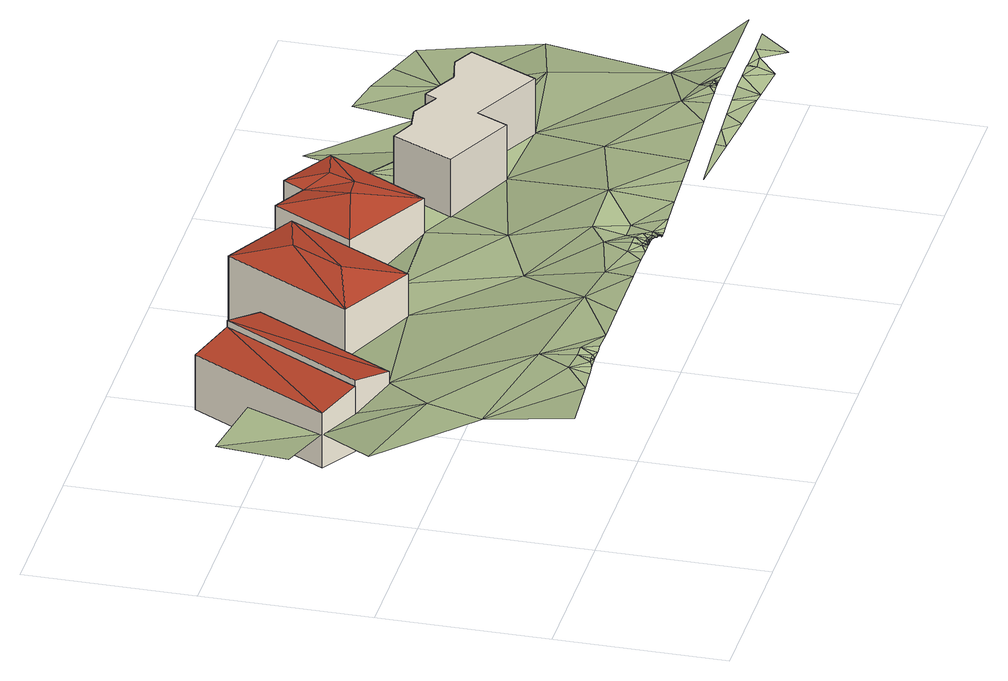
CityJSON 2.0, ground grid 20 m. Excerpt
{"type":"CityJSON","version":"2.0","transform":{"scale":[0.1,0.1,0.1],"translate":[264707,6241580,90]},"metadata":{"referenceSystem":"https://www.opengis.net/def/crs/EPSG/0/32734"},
"CityObjects":{
"building1":{"type":"Building","attributes":{"address":"University Estate Cape Town","building":"house","building:levels":2,"building_height":6.9,"roof_height":101.4,"ground_height":91,"plus_code":"4FRW3F63+5Q2"},"geometry":[{"type":"Solid","lod":"2","boundaries":[[[[0,1,2]],[[2,1,3]],[[4,5,0,2]],[[5,6,1,0]],[[6,7,3,1]],[[7,4,2,3]],[[7,6,5,4]]]],"semantics":{"surfaces":[{"type":"RoofSurface"},{"type":"WallSurface"},{"type":"GroundSurface"}],"values":[[0,0,1,1,1,1,2]]}}]},
"building2":{"type":"Building","attributes":{"address":"University Estate Cape Town","building":"house","building:levels":2,"building_height":6.9,"roof_height":102.1,"ground_height":91.8,"plus_code":"4FRW3F63+4QW"},"geometry":[{"type":"Solid","lod":"2","boundaries":[[[[8,9,10]],[[8,10,11]],[[12,13,10,9]],[[13,14,11,10]],[[14,15,8,11]],[[15,12,9,8]],[[15,14,13,12]]]],"semantics":{"surfaces":[{"type":"RoofSurface"},{"type":"WallSurface"},{"type":"GroundSurface"}],"values":[[0,0,1,1,1,1,2]]}}]},
"building3":{"type":"Building","attributes":{"address":"58 Rhodes Avenue University Estate Cape Town","building":"house","building:levels":3,"building_height":9.7,"roof_height":103.7,"ground_height":91.2,"plus_code":"4FRW3F63+5R5"},"geometry":[{"type":"Solid","lod":"2","boundaries":[[[[16,17,18]],[[17,19,18]],[[18,19,20]],[[16,21,17]],[[17,21,19]],[[19,21,20]],[[22,23,16,18]],[[23,24,21,16]],[[24,25,20,21]],[[25,22,18,20]],[[25,24,23,22]]]],"semantics":{"surfaces":[{"type":"RoofSurface"},{"type":"WallSurface"},{"type":"GroundSurface"}],"values":[[0,0,0,0,0,0,1,1,1,1,2]]}}]},
"building4":{"type":"Building","attributes":{"address":"60 Rhodes Avenue University Estate Cape Town","building":"house","building:levels":3,"building_height":9.7,"roof_height":102.8,"ground_height":90.5,"plus_code":"4FRW3F63+5W2"},"geometry":[{"type":"Solid","lod":"2","boundaries":[[[[26,27,28]],[[29,30,31]],[[30,29,32]],[[27,32,28]],[[28,32,29]],[[26,33,27]],[[27,33,32]],[[30,34,31]],[[34,30,33]],[[33,30,32]],[[35,36,26,28]],[[36,37,33,26]],[[37,38,34,33]],[[38,39,31,34]],[[39,40,29,31]],[[40,35,28,29]],[[40,39,38,37,36,35]]]],"semantics":{"surfaces":[{"type":"RoofSurface"},{"type":"WallSurface"},{"type":"GroundSurface"}],"values":[[0,0,0,0,0,0,0,0,0,0,1,1,1,1,1,1,2]]}}]},
"building5":{"type":"Building","attributes":{"address":"62 Rhodes Avenue University Estate Cape Town","building":"house","building:levels":3,"building_height":9.7,"roof_height":106,"ground_height":93.4,"plus_code":"4FRW3F63+4X8"},"geometry":[{"type":"Solid","lod":"1","boundaries":[[[[41,42,43,44]],[[42,45,46,43]],[[45,47,48,46]],[[47,49,50,48]],[[49,51,52,50]],[[51,53,54,52]],[[53,55,56,54]],[[55,57,58,56]],[[57,59,60,58]],[[59,61,62,60]],[[61,63,64,62]],[[63,41,44,64]],[[44,43,46,48,50,52,54,56,58,60,62,64]],[[63,61,59,57,55,53,51,49,47,45,42,41]]]]}]},
"terrain1":{"type":"TINRelief","geometry":[{"type":"CompositeSurface","lod":"1","boundaries":[[[65,66,67]],[[66,68,69]],[[65,70,66]],[[68,71,69]],[[72,70,65]],[[71,73,74]],[[70,72,75]],[[70,76,66]],[[76,68,66]],[[70,75,77]],[[77,75,78]],[[77,79,70]],[[80,77,78]],[[78,81,80]],[[80,79,77]],[[68,82,71]],[[81,83,80]],[[80,83,79]],[[76,70,79]],[[83,81,84]],[[83,85,79]],[[85,83,84]],[[79,85,76]],[[84,86,85]],[[87,73,71]],[[82,68,88]],[[76,88,68]],[[89,85,86]],[[76,85,89]],[[76,89,90]],[[90,88,76]],[[90,89,91]],[[92,93,88]],[[94,90,91]],[[88,90,95]],[[92,88,95]],[[96,90,94]],[[97,93,92]],[[96,94,98]],[[99,90,96]],[[99,95,90]],[[100,96,98]],[[101,100,98]],[[100,102,96]],[[100,101,103]],[[104,103,101]],[[103,104,105]],[[106,100,103]],[[99,96,102]],[[107,103,105]],[[107,105,108]],[[107,109,103]],[[109,106,103]],[[110,107,108]],[[109,107,110]],[[102,100,106]],[[108,111,110]],[[109,110,112]],[[111,112,110]],[[111,113,114]],[[111,114,112]],[[109,115,106]],[[114,113,116]],[[109,112,115]],[[114,116,117]],[[118,112,114]],[[119,114,117]],[[119,118,114]],[[120,119,117]],[[115,112,118]],[[121,119,120]],[[102,106,115]],[[99,122,95]],[[123,118,119]],[[119,121,123]],[[123,121,124]],[[125,126,124]],[[126,125,127]],[[128,129,127]],[[123,124,126]],[[115,118,130]],[[131,128,132]],[[128,131,129]],[[127,129,126]],[[132,133,131]],[[118,123,130]],[[131,134,129]],[[129,134,126]],[[133,134,131]],[[135,134,133]],[[134,136,126]],[[136,134,135]],[[123,126,137]],[[122,138,95]],[[126,136,137]],[[123,137,130]],[[102,115,139]],[[130,139,115]],[[136,140,137]],[[139,130,137]],[[137,140,141]],[[102,142,99]],[[102,139,142]],[[137,141,143]],[[144,139,137]],[[143,144,137]],[[142,139,144]],[[145,138,122]],[[122,99,146]],[[142,146,99]],[[145,147,138]],[[143,148,144]],[[149,142,144]],[[150,147,145]],[[151,145,122]],[[144,148,149]],[[147,150,152]],[[149,146,142]],[[151,122,146]],[[153,149,148]],[[146,154,151]],[[155,149,153]],[[156,146,149]],[[156,154,146]],[[151,154,157]],[[158,159,160]],[[155,161,149]],[[157,162,151]],[[161,156,149]],[[159,163,160]],[[161,155,164]],[[163,159,165]],[[162,157,166]],[[167,166,157]],[[165,168,163]],[[166,167,169]],[[170,168,165]],[[164,171,161]],[[172,156,161]],[[172,173,156]],[[174,166,169]],[[175,171,164]],[[176,168,170]],[[177,174,169]],[[171,172,161]],[[178,176,170]],[[179,171,175]],[[174,180,166]],[[178,181,176]],[[182,171,179]],[[182,179,183]],[[182,183,184]],[[182,185,171]],[[178,186,181]],[[182,184,187]],[[180,174,188]],[[187,184,189]],[[182,187,190]],[[191,187,189]],[[192,191,189]],[[187,191,190]],[[192,193,191]],[[191,193,190]],[[190,185,182]],[[194,193,192]],[[195,186,178]],[[190,193,196]],[[194,196,193]],[[166,180,197]],[[180,188,198]],[[194,199,196]],[[185,190,196]],[[200,196,199]],[[200,185,196]],[[172,171,201]],[[201,171,185]],[[185,200,202]],[[42,180,198]],[[203,186,195]],[[203,204,186]],[[195,205,203]],[[201,185,202]],[[204,203,206]],[[205,206,203]],[[207,172,208]],[[209,180,42]],[[205,210,206]],[[201,202,211]],[[180,209,197]],[[209,42,41]],[[201,208,172]],[[212,210,205]],[[208,41,207]],[[212,213,210]],[[211,214,201]],[[41,215,209]],[[215,41,208]],[[201,216,208]],[[215,217,209]],[[215,208,216]],[[215,218,217]],[[218,215,219]],[[216,220,215]],[[215,220,219]]]}]}
},
"vertices":[
[180,495,79],[88,329,79],[226,470,92],[132,303,92],[226,470,10],[180,495,10],[88,329,10],[132,303,10],
[226,470,100],[132,303,100],[181,276,87],[274,444,87],[132,303,18],[181,276,18],[274,444,18],[226,470,18],
[348,498,109],[366,430,122],[439,449,109],[333,367,122],[356,297,109],[265,346,109],[439,449,12],[348,498,12],[265,346,12],[356,297,12],
[534,481,102],[547,432,112],[600,444,102],[532,322,102],[503,398,115],[425,380,102],[534,401,112],[519,455,102],[479,477,102],[600,444,5],[534,481,5],[519,455,5],[479,477,5],[425,380,5],[532,322,5],
[807,335,34],[781,348,34],[781,348,131],[807,335,131],[749,341,34],[749,341,131],[706,363,34],[706,363,131],[699,349,34],[699,349,131],[666,366,34],[666,366,131],[638,362,34],[638,362,131],[609,375,34],[609,375,131],[574,302,34],[574,302,131],[661,260,34],[661,260,131],[679,297,34],[679,297,131],[767,254,34],[767,254,131],
[113,39,137],[73,145,105],[44,34,138],[117,218,91],[3,256,83],[156,68,135],[88,329,53],[147,42,135],[70,445,32],[17,350,58],[164,44,135],[192,110,126],[173,48,135],[181,45,134],[186,65,134],[182,49,134],[183,45,134],[132,303,58],[190,49,134],[197,45,134],[203,66,134],[211,46,134],[141,425,45],[181,276,73],[238,46,132],[333,93,121],[294,47,131],[265,346,48],[274,444,20],[374,48,130],[356,297,57],[393,84,120],[307,422,39],[414,49,128],[431,185,80],[431,68,127],[434,49,127],[456,101,120],[447,56,127],[444,49,127],[449,49,127],[451,68,127],[451,50,127],[454,49,127],[452,56,127],[454,51,127],[457,49,127],[458,54,127],[459,49,127],[460,52,127],[463,68,127],[461,48,127],[463,48,127],[464,54,127],[465,50,127],[465,47,127],[467,46,127],[417,317,60],[471,50,127],[468,44,127],[470,43,127],[473,44,127],[472,41,127],[473,40,127],[473,41,127],[473,61,127],[474,40,127],[473,39,127],[474,40,125],[475,41,125],[476,40,125],[478,40,125],[482,52,125],[401,379,34],[481,82,117],[483,40,125],[493,41,125],[492,122,117],[513,42,125],[503,82,117],[425,380,32],[511,222,81],[420,414,34],[553,45,124],[573,124,117],[459,442,20],[532,322,59],[439,449,20],[601,48,123],[574,302,59],[650,51,121],[661,260,63],[609,375,62],[612,26,122],[692,20,119],[692,32,120],[703,160,94],[600,444,30],[726,34,119],[738,57,119],[746,16,118],[644,412,59],[638,362,63],[760,36,119],[666,366,63],[801,12,117],[791,95,111],[767,254,62],[679,297,63],[706,363,63],[782,60,118],[794,38,118],[699,349,63],[814,11,117],[804,61,118],[757,380,28],[828,41,116],[818,70,118],[815,62,118],[821,62,118],[831,84,110],[851,41,116],[824,64,118],[731,350,50],[826,63,116],[829,69,116],[827,64,116],[827,63,116],[829,64,116],[832,63,116],[865,7,115],[834,69,116],[762,514,0],[749,341,50],[836,63,116],[846,63,116],[883,129,90],[865,63,116],[876,30,115],[874,41,116],[896,32,115],[878,41,115],[789,299,50],[895,271,65],[824,404,26],[914,41,115],[903,63,115],[916,4,114],[950,42,113],[978,64,112],[905,392,24],[987,295,45],[875,486,3],[914,474,9],[954,459,10],[995,443,12]
]}
